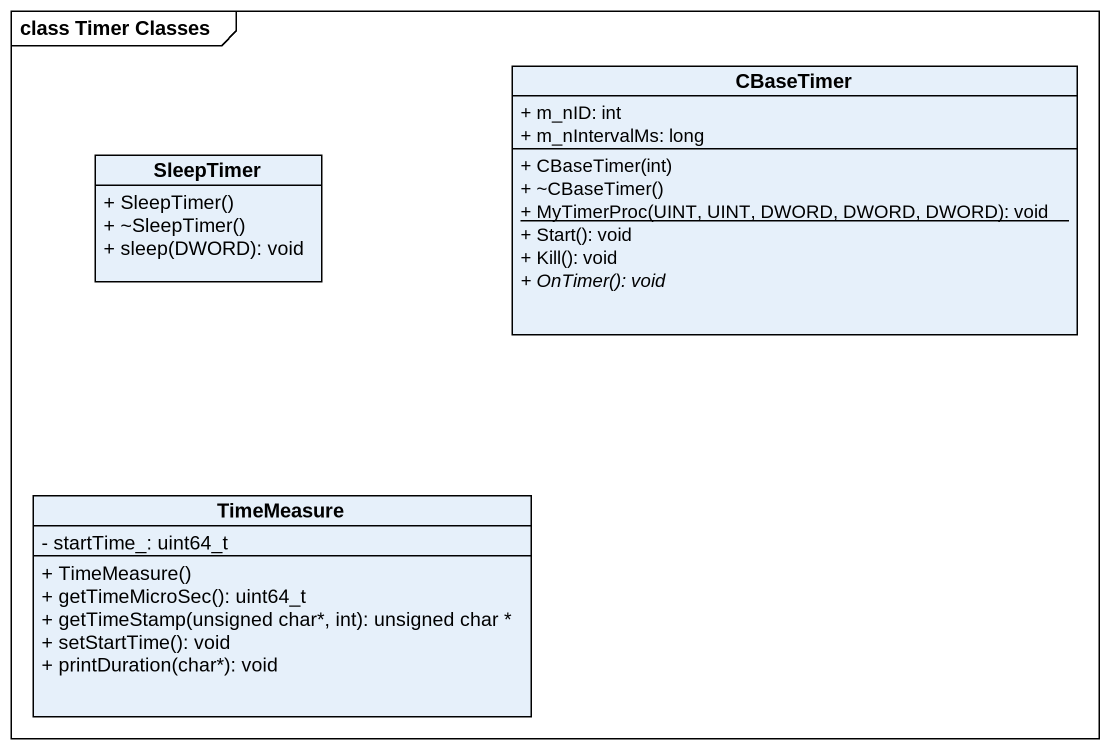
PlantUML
@startuml
mainframe class Timer Classes
hide circle
hide empty members
skinparam classAttributeIconSize 0
class CBaseTimer {
  + m_nID: int
  + m_nIntervalMs: long
  + CBaseTimer(int)
  + ~CBaseTimer()
  {static} + MyTimerProc(UINT, UINT, DWORD, DWORD, DWORD): void
  + Start(): void
  + Kill(): void
  {abstract} + OnTimer(): void
}
class SleepTimer {
  + SleepTimer()
  + ~SleepTimer()
  + sleep(DWORD): void
}
class TimeMeasure {
  - startTime_: uint64_t
  + TimeMeasure()
  + getTimeMicroSec(): uint64_t
  + getTimeStamp(unsigned char*, int): unsigned char *
  + setStartTime(): void
  + printDuration(char*): void
}
@enduml
